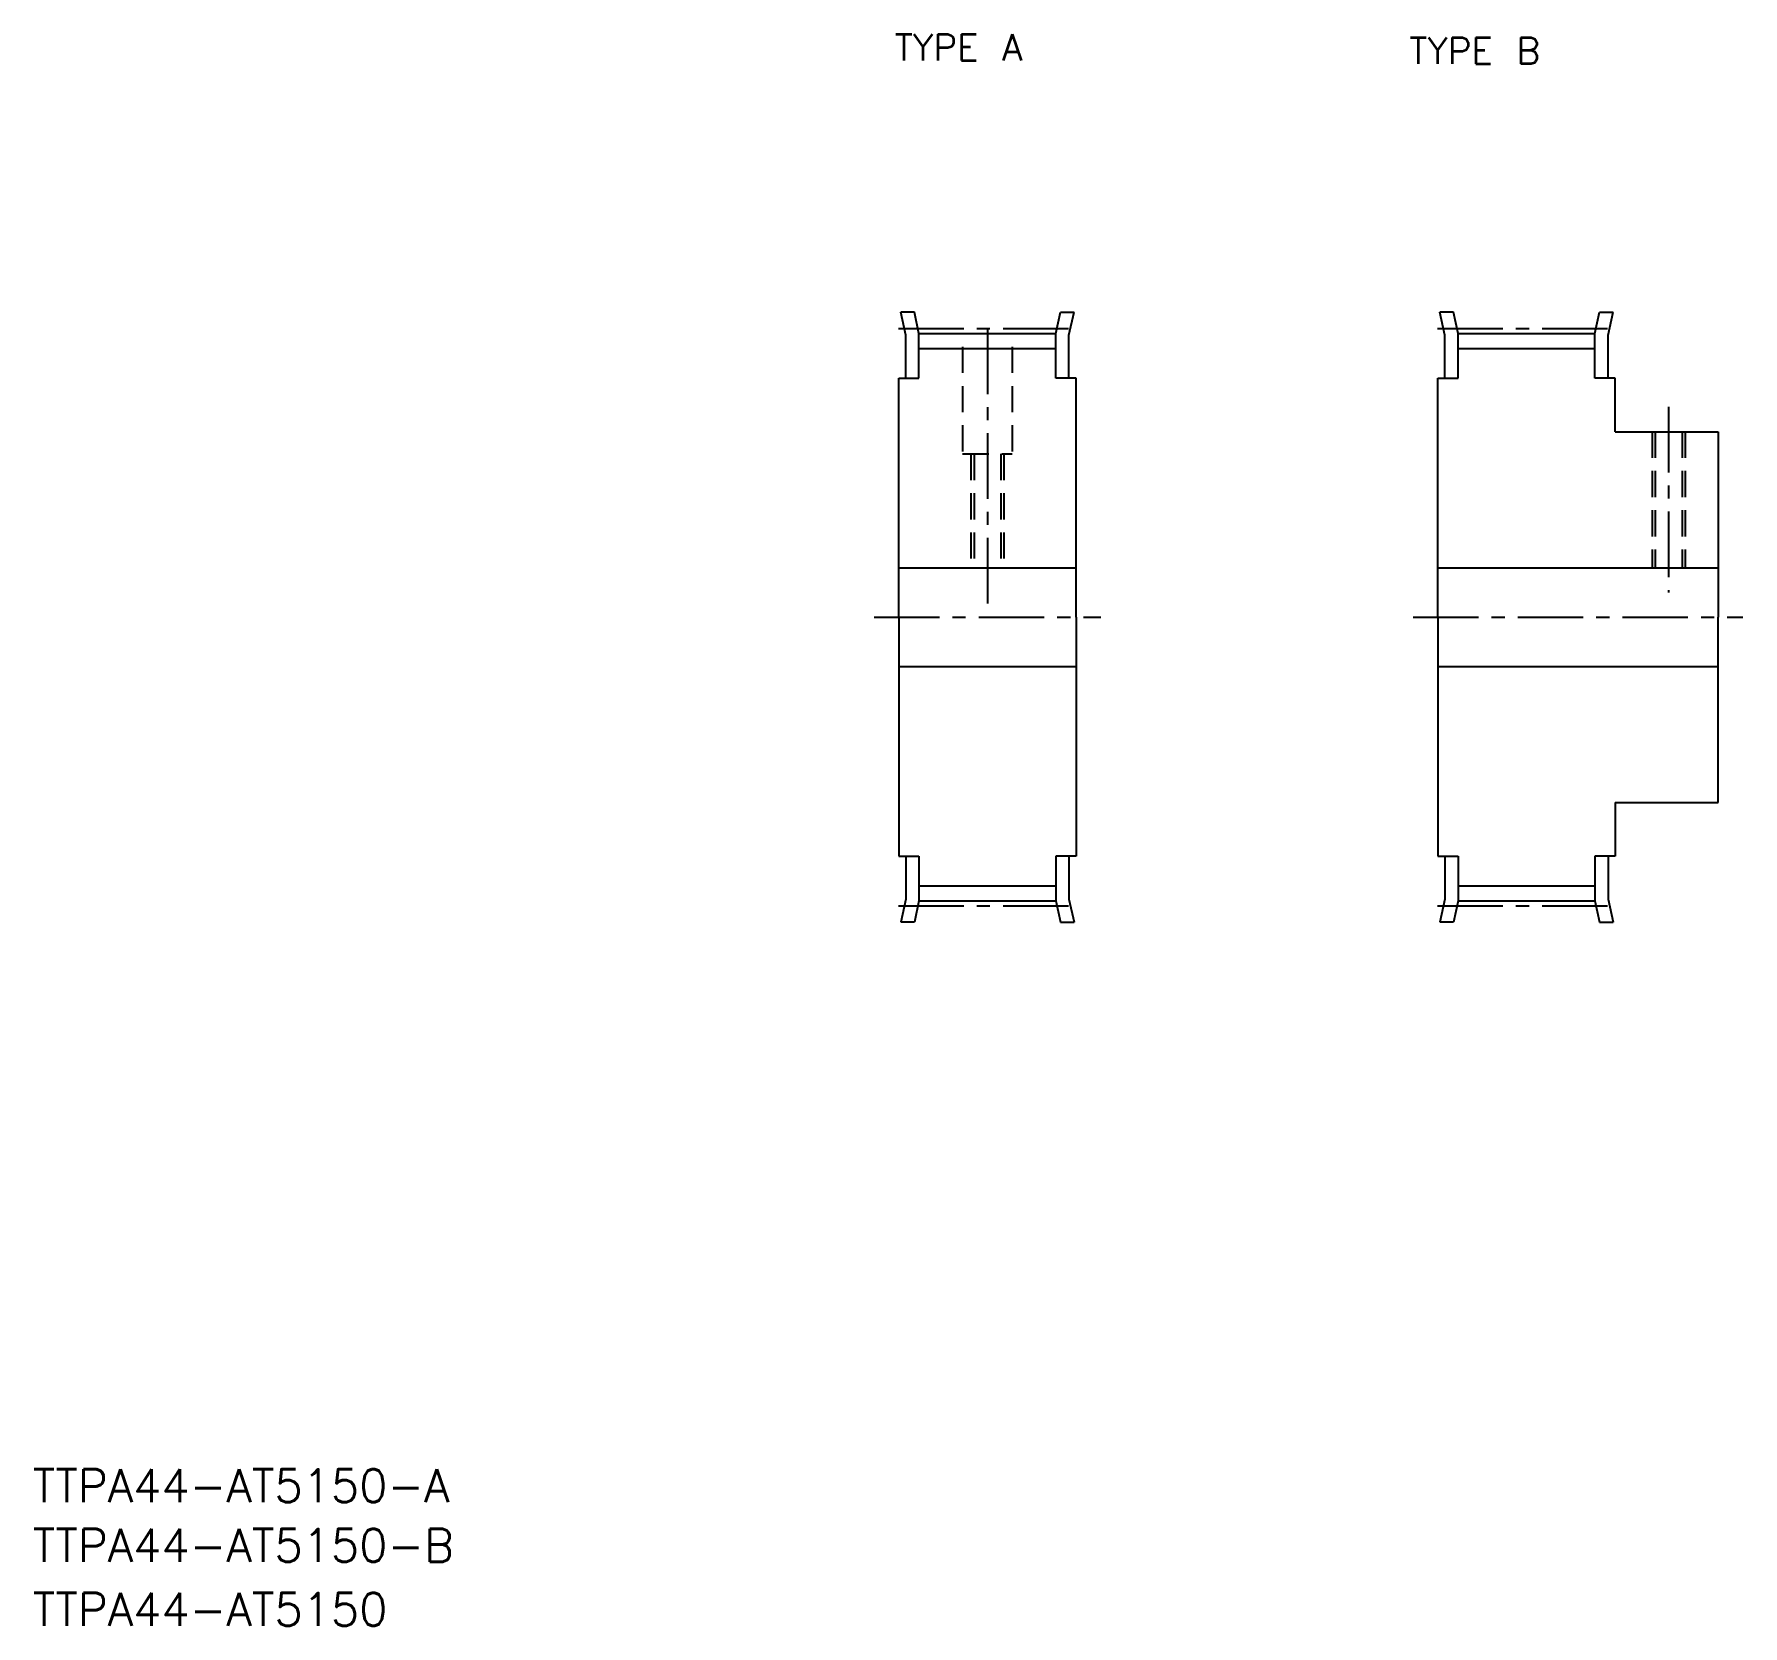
# Model space of a CAD drawing. Extents: x 10 to 217, y 10 to 203.
import ezdxf

# ---------------------------------------------------------------- set-up
doc = ezdxf.new("R2010")
doc.units = 0
doc.header["$LTSCALE"] = 0.25
doc.linetypes.add('CENTER', pattern=[50.8, 31.75, -6.35, 6.35, -6.35])
doc.linetypes.add('DASHED', pattern=[19.05, 12.7, -6.35])
doc.layers.get('0').update_dxf_attribs({"linetype": 'CONTINUOUS'})
doc.layers.add('CENTER', color=1, linetype='CENTER')
doc.styles.get("Standard").update_dxf_attribs({"font": 'txt.shx'})

msp = doc.modelspace()

# ---------------------------------------------------------------- linework, layer by layer
for p, q in [((115.9, 166.58), (115.3, 169.37)), ((116.94, 169.37), (115.3, 169.37)), ((117.5, 166.77), (116.94, 169.37)), ((134.1, 166.77), (134.67, 169.37)), ((134.67, 169.37), (136.31, 169.37)), ((135.7, 166.58), (136.31, 169.37)), ((182.33, 169.37), (180.68, 169.37)), ((181.29, 166.58), (180.68, 169.37)), ((182.89, 166.77), (182.33, 169.37)), ((199.49, 166.77), (200.05, 169.37)), ((200.05, 169.37), (201.69, 169.37)), ((201.09, 166.58), (201.69, 169.37)), ((115.9, 161.37), (115.9, 166.58)), ((117.5, 161.37), (117.5, 166.77)), ((117.5, 166.77), (134.1, 166.77)), ((134.1, 161.37), (134.1, 166.77)), ((135.7, 161.37), (135.7, 166.58)), ((181.29, 161.37), (181.29, 166.58)), ((182.89, 166.77), (199.49, 166.77)), ((182.89, 161.37), (182.89, 166.77)), ((199.49, 161.37), (199.49, 166.77)), ((201.09, 161.37), (201.09, 166.58)), ((117.5, 164.97), (134.1, 164.97)), ((182.89, 164.97), (199.49, 164.97)), ((115.05, 132.37), (115.05, 161.37)), ((115.05, 161.37), (117.5, 161.37)), ((115.05, 161.37), (117.5, 161.37)), ((136.55, 161.37), (134.1, 161.37)), ((136.55, 161.37), (134.1, 161.37)), ((136.55, 132.37), (136.55, 161.37)), ((180.44, 132.37), (180.44, 161.37)), ((180.44, 161.37), (182.89, 161.37)), ((180.44, 161.37), (182.89, 161.37)), ((201.94, 161.37), (199.49, 161.37)), ((201.94, 161.37), (199.49, 161.37)), ((201.94, 154.87), (201.94, 161.37)), ((201.94, 154.87), (214.44, 154.87)), ((214.44, 154.87), (214.44, 132.37)), ((115.05, 138.37), (136.55, 138.37)), ((180.44, 138.37), (214.44, 138.37)), ((115.05, 132.37), (115.05, 103.37)), ((136.55, 132.37), (136.55, 103.37)), ((180.44, 132.37), (180.44, 103.37)), ((214.44, 109.87), (214.44, 132.37)), ((115.05, 126.37), (136.55, 126.37)), ((180.44, 126.37), (214.44, 126.37)), ((201.94, 109.87), (214.44, 109.87)), ((201.94, 109.87), (201.94, 103.37)), ((115.05, 103.37), (117.5, 103.37)), ((115.9, 103.37), (115.9, 98.15)), ((117.5, 103.37), (117.5, 97.97)), ((134.1, 103.37), (134.1, 97.97)), ((136.55, 103.37), (134.1, 103.37)), ((135.7, 103.37), (135.7, 98.15)), ((180.44, 103.37), (182.89, 103.37)), ((181.29, 103.37), (181.29, 98.15)), ((182.89, 103.37), (182.89, 97.97)), ((199.49, 103.37), (199.49, 97.97)), ((201.94, 103.37), (199.49, 103.37)), ((201.09, 103.37), (201.09, 98.15)), ((117.5, 99.77), (134.1, 99.77)), ((182.89, 99.77), (199.49, 99.77)), ((115.9, 98.15), (115.3, 95.37)), ((117.5, 97.97), (116.94, 95.37)), ((117.5, 97.97), (134.1, 97.97)), ((134.1, 97.97), (134.67, 95.37)), ((135.7, 98.15), (136.31, 95.37)), ((181.29, 98.15), (180.68, 95.37)), ((182.89, 97.97), (182.33, 95.37)), ((182.89, 97.97), (199.49, 97.97)), ((199.49, 97.97), (200.05, 95.37)), ((201.09, 98.15), (201.69, 95.37)), ((116.94, 95.37), (115.3, 95.37)), ((134.67, 95.37), (136.31, 95.37)), ((182.33, 95.37), (180.68, 95.37)), ((200.05, 95.37), (201.69, 95.37))]:
    msp.add_line(p, q)
at = {"color": 3, "linetype": 'DASHED'}
for p, q in [((122.8, 165.17), (122.8, 152.17)), ((128.8, 165.17), (128.8, 152.17)), ((206.44, 154.87), (206.44, 138.37)), ((206.82, 154.87), (206.82, 138.37)), ((210.06, 154.87), (210.06, 138.37)), ((210.44, 154.87), (210.44, 138.37)), ((122.8, 152.17), (128.8, 152.17)), ((123.8, 152.17), (123.8, 138.37)), ((124.18, 152.17), (124.18, 138.37)), ((127.42, 152.17), (127.42, 138.37)), ((127.8, 152.17), (127.8, 138.37))]:
    msp.add_line(p, q, dxfattribs=at)
at = {"layer": 'CENTER'}
for p, q in [((115, 167.38), (136.6, 167.38)), ((125.8, 167.38), (125.8, 132.37)), ((180.39, 167.38), (201.99, 167.38)), ((208.44, 157.87), (208.44, 135.37)), ((112.05, 132.37), (139.55, 132.37)), ((177.44, 132.37), (217.44, 132.37)), ((115, 97.35), (136.6, 97.35)), ((180.39, 97.35), (201.99, 97.35))]:
    msp.add_line(p, q, dxfattribs=at)

# ---------------------------------------------------------------- texts
for s, height, p in [('TYPE A', 3.2, (114.56, 199.9)), ('TYPE B', 3.2, (176.97, 199.48)), ('TTPA44-AT5150-A', 4, (10, 25)), ('TTPA44-AT5150-B', 4, (10, 17.76)), ('TTPA44-AT5150', 4, (10, 10))]:
    msp.add_text(s, height=height).set_placement(p)

doc.saveas('drawing.dxf')
